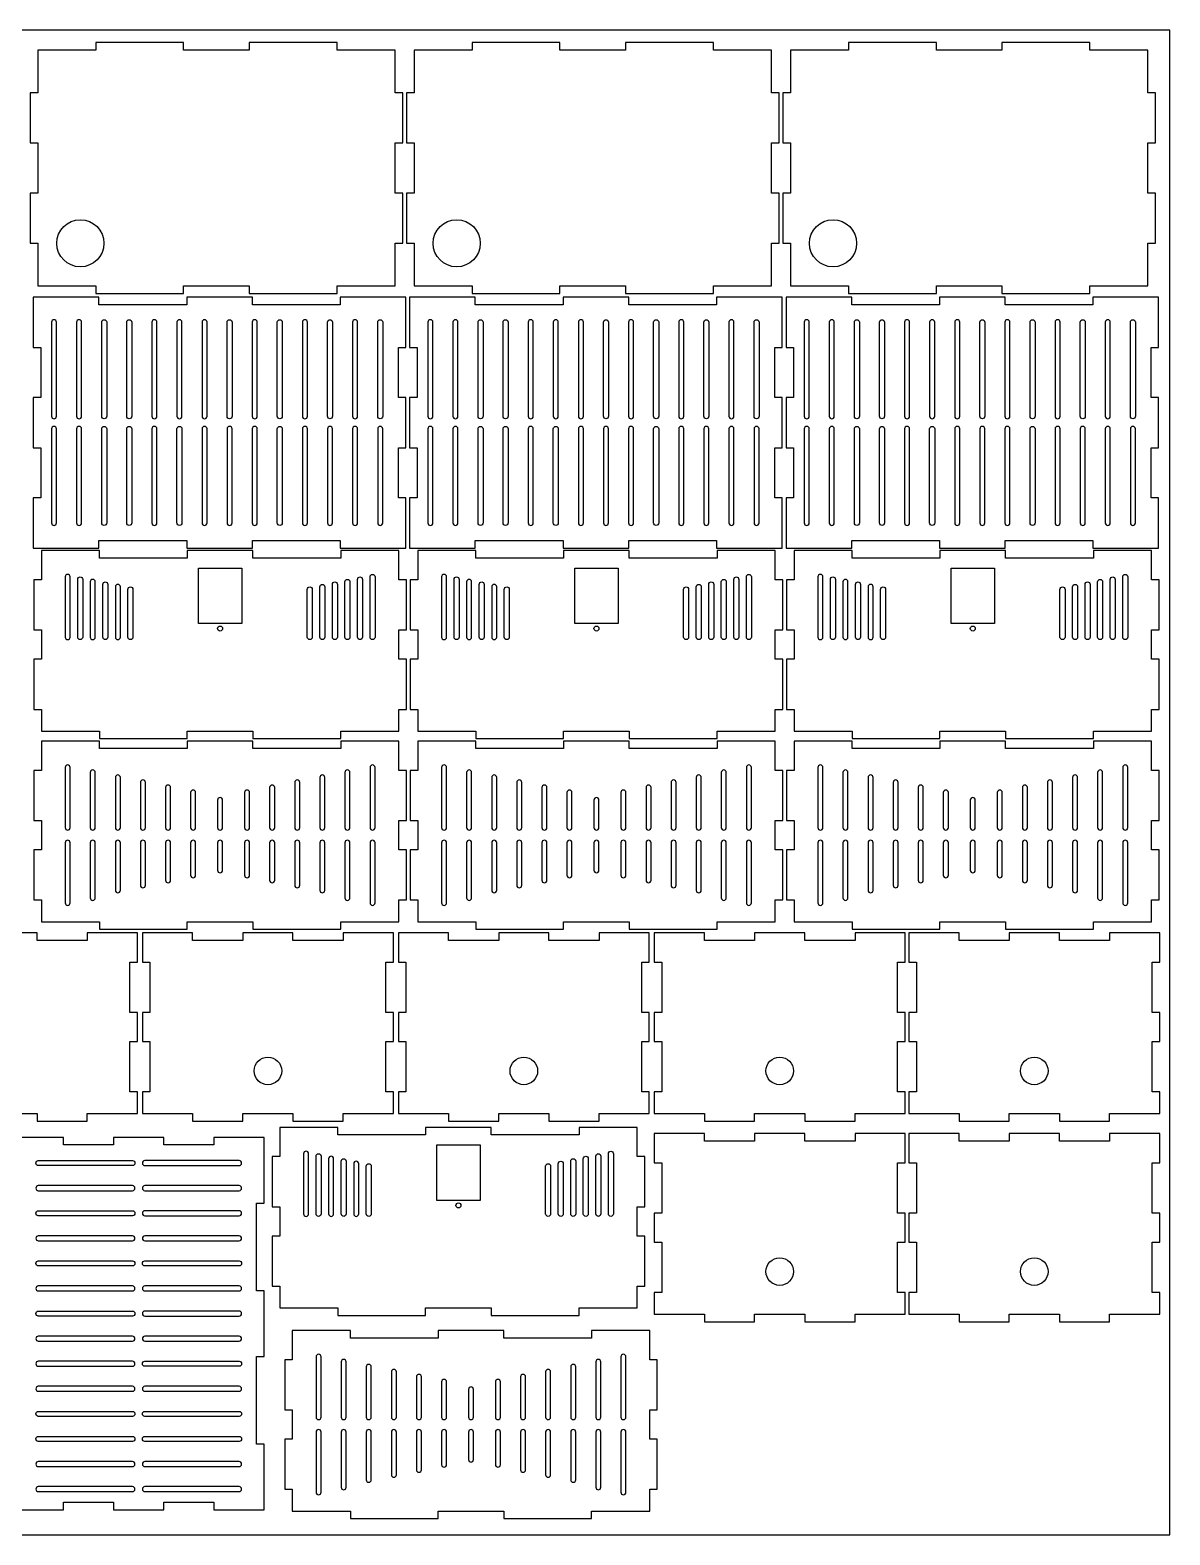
# Model space of a CAD drawing. Header units: millimetres. Extents: x 100 to 1100, y -300 to 300.
# Drawn here: x 646 to 1100, y -300 to 300 of the extents above; entities that cross this region are included whole.
import ezdxf

# ---------------------------------------------------------------- set-up
doc = ezdxf.new("R2010")
doc.units = ezdxf.units.MM
doc.layers.get('0').update_dxf_attribs({"linetype": 'CONTINUOUS'})

msp = doc.modelspace()

# ---------------------------------------------------------------- linework, layer by layer
for points in [[(100, -300), (1100, -300), (1100, 300), (100, 300)], [(733.08, 195), (768.08, 195), (768.08, 198), (791.25, 198), (791.25, 215), (794.25, 215), (794.25, 235), (791.25, 235), (791.25, 255), (794.25, 255), (794.25, 275), (791.25, 275), (791.25, 292), (768.08, 292), (768.08, 295), (733.08, 295), (733.08, 292), (706.92, 292), (706.92, 295), (671.92, 295), (671.92, 292), (648.75, 292), (648.75, 275), (645.75, 275), (645.75, 255), (648.75, 255), (648.75, 235), (645.75, 235), (645.75, 215), (648.75, 215), (648.75, 198), (671.92, 198), (671.92, 195), (706.92, 195), (706.92, 198), (733.08, 198)], [(883.08, 195), (918.08, 195), (918.08, 198), (941.25, 198), (941.25, 215), (944.25, 215), (944.25, 235), (941.25, 235), (941.25, 255), (944.25, 255), (944.25, 275), (941.25, 275), (941.25, 292), (918.08, 292), (918.08, 295), (883.08, 295), (883.08, 292), (856.92, 292), (856.92, 295), (821.92, 295), (821.92, 292), (798.75, 292), (798.75, 275), (795.75, 275), (795.75, 255), (798.75, 255), (798.75, 235), (795.75, 235), (795.75, 215), (798.75, 215), (798.75, 198), (821.92, 198), (821.92, 195), (856.92, 195), (856.92, 198), (883.08, 198)], [(1033.08, 195), (1068.08, 195), (1068.08, 198), (1091.25, 198), (1091.25, 215), (1094.25, 215), (1094.25, 235), (1091.25, 235), (1091.25, 255), (1094.25, 255), (1094.25, 275), (1091.25, 275), (1091.25, 292), (1068.08, 292), (1068.08, 295), (1033.08, 295), (1033.08, 292), (1006.92, 292), (1006.92, 295), (971.92, 295), (971.92, 292), (948.75, 292), (948.75, 275), (945.75, 275), (945.75, 255), (948.75, 255), (948.75, 235), (945.75, 235), (945.75, 215), (948.75, 215), (948.75, 198), (971.92, 198), (971.92, 195), (1006.92, 195), (1006.92, 198), (1033.08, 198)], [(708.17, 190.5), (673.17, 190.5), (673.17, 193.5), (647, 193.5), (647, 173.5), (650, 173.5), (650, 153.5), (647, 153.5), (647, 133.5), (650, 133.5), (650, 113.5), (647, 113.5), (647, 93.5), (673.17, 93.5), (673.17, 96.5), (708.17, 96.5), (708.17, 93.5), (734.33, 93.5), (734.33, 96.5), (769.33, 96.5), (769.33, 93.5), (795.5, 93.5), (795.5, 113.5), (792.5, 113.5), (792.5, 133.5), (795.5, 133.5), (795.5, 153.5), (792.5, 153.5), (792.5, 173.5), (795.5, 173.5), (795.5, 193.5), (769.33, 193.5), (769.33, 190.5), (734.33, 190.5), (734.33, 193.5), (708.17, 193.5)], [(858.17, 190.5), (823.17, 190.5), (823.17, 193.5), (797, 193.5), (797, 173.5), (800, 173.5), (800, 153.5), (797, 153.5), (797, 133.5), (800, 133.5), (800, 113.5), (797, 113.5), (797, 93.5), (823.17, 93.5), (823.17, 96.5), (858.17, 96.5), (858.17, 93.5), (884.33, 93.5), (884.33, 96.5), (919.33, 96.5), (919.33, 93.5), (945.5, 93.5), (945.5, 113.5), (942.5, 113.5), (942.5, 133.5), (945.5, 133.5), (945.5, 153.5), (942.5, 153.5), (942.5, 173.5), (945.5, 173.5), (945.5, 193.5), (919.33, 193.5), (919.33, 190.5), (884.33, 190.5), (884.33, 193.5), (858.17, 193.5)], [(1008.17, 190.5), (973.17, 190.5), (973.17, 193.5), (947, 193.5), (947, 173.5), (950, 173.5), (950, 153.5), (947, 153.5), (947, 133.5), (950, 133.5), (950, 113.5), (947, 113.5), (947, 93.5), (973.17, 93.5), (973.17, 96.5), (1008.17, 96.5), (1008.17, 93.5), (1034.33, 93.5), (1034.33, 96.5), (1069.33, 96.5), (1069.33, 93.5), (1095.5, 93.5), (1095.5, 113.5), (1092.5, 113.5), (1092.5, 133.5), (1095.5, 133.5), (1095.5, 153.5), (1092.5, 153.5), (1092.5, 173.5), (1095.5, 173.5), (1095.5, 193.5), (1069.33, 193.5), (1069.33, 190.5), (1034.33, 190.5), (1034.33, 193.5), (1008.17, 193.5)], [(792.7, 49.17), (792.7, 60.83), (795.7, 60.83), (795.7, 80.83), (792.7, 80.83), (792.7, 92.5), (769.53, 92.5), (769.53, 89.5), (734.53, 89.5), (734.53, 92.5), (708.37, 92.5), (708.37, 89.5), (673.37, 89.5), (673.37, 92.5), (650.2, 92.5), (650.2, 80.83), (647.2, 80.83), (647.2, 60.83), (650.2, 60.83), (650.2, 49.17), (647.2, 49.17), (647.2, 29.17), (650.2, 29.17), (650.2, 20.5), (673.37, 20.5), (673.37, 17.5), (708.37, 17.5), (708.37, 20.5), (734.53, 20.5), (734.53, 17.5), (769.53, 17.5), (769.53, 20.5), (792.7, 20.5), (792.7, 29.17), (795.7, 29.17), (795.7, 49.17)], [(942.7, 49.17), (942.7, 60.83), (945.7, 60.83), (945.7, 80.83), (942.7, 80.83), (942.7, 92.5), (919.53, 92.5), (919.53, 89.5), (884.53, 89.5), (884.53, 92.5), (858.37, 92.5), (858.37, 89.5), (823.37, 89.5), (823.37, 92.5), (800.2, 92.5), (800.2, 80.83), (797.2, 80.83), (797.2, 60.83), (800.2, 60.83), (800.2, 49.17), (797.2, 49.17), (797.2, 29.17), (800.2, 29.17), (800.2, 20.5), (823.37, 20.5), (823.37, 17.5), (858.37, 17.5), (858.37, 20.5), (884.53, 20.5), (884.53, 17.5), (919.53, 17.5), (919.53, 20.5), (942.7, 20.5), (942.7, 29.17), (945.7, 29.17), (945.7, 49.17)], [(1092.7, 49.17), (1092.7, 60.83), (1095.7, 60.83), (1095.7, 80.83), (1092.7, 80.83), (1092.7, 92.5), (1069.53, 92.5), (1069.53, 89.5), (1034.53, 89.5), (1034.53, 92.5), (1008.37, 92.5), (1008.37, 89.5), (973.37, 89.5), (973.37, 92.5), (950.2, 92.5), (950.2, 80.83), (947.2, 80.83), (947.2, 60.83), (950.2, 60.83), (950.2, 49.17), (947.2, 49.17), (947.2, 29.17), (950.2, 29.17), (950.2, 20.5), (973.37, 20.5), (973.37, 17.5), (1008.37, 17.5), (1008.37, 20.5), (1034.53, 20.5), (1034.53, 17.5), (1069.53, 17.5), (1069.53, 20.5), (1092.7, 20.5), (1092.7, 29.17), (1095.7, 29.17), (1095.7, 49.17)], [(730.05, 63.38), (712.85, 63.38), (712.85, 85.5), (730.05, 85.5)], [(880.05, 63.38), (862.85, 63.38), (862.85, 85.5), (880.05, 85.5)], [(1030.05, 63.38), (1012.85, 63.38), (1012.85, 85.5), (1030.05, 85.5)], [(792.7, -26.83), (792.7, -15.17), (795.7, -15.17), (795.7, 4.83), (792.7, 4.83), (792.7, 16.5), (769.53, 16.5), (769.53, 13.5), (734.53, 13.5), (734.53, 16.5), (708.37, 16.5), (708.37, 13.5), (673.37, 13.5), (673.37, 16.5), (650.2, 16.5), (650.2, 4.83), (647.2, 4.83), (647.2, -15.17), (650.2, -15.17), (650.2, -26.83), (647.2, -26.83), (647.2, -46.83), (650.2, -46.83), (650.2, -55.5), (673.37, -55.5), (673.37, -58.5), (708.37, -58.5), (708.37, -55.5), (734.53, -55.5), (734.53, -58.5), (769.53, -58.5), (769.53, -55.5), (792.7, -55.5), (792.7, -46.83), (795.7, -46.83), (795.7, -26.83)], [(942.7, -26.83), (942.7, -15.17), (945.7, -15.17), (945.7, 4.83), (942.7, 4.83), (942.7, 16.5), (919.53, 16.5), (919.53, 13.5), (884.53, 13.5), (884.53, 16.5), (858.37, 16.5), (858.37, 13.5), (823.37, 13.5), (823.37, 16.5), (800.2, 16.5), (800.2, 4.83), (797.2, 4.83), (797.2, -15.17), (800.2, -15.17), (800.2, -26.83), (797.2, -26.83), (797.2, -46.83), (800.2, -46.83), (800.2, -55.5), (823.37, -55.5), (823.37, -58.5), (858.37, -58.5), (858.37, -55.5), (884.53, -55.5), (884.53, -58.5), (919.53, -58.5), (919.53, -55.5), (942.7, -55.5), (942.7, -46.83), (945.7, -46.83), (945.7, -26.83)], [(1092.7, -26.83), (1092.7, -15.17), (1095.7, -15.17), (1095.7, 4.83), (1092.7, 4.83), (1092.7, 16.5), (1069.53, 16.5), (1069.53, 13.5), (1034.53, 13.5), (1034.53, 16.5), (1008.37, 16.5), (1008.37, 13.5), (973.37, 13.5), (973.37, 16.5), (950.2, 16.5), (950.2, 4.83), (947.2, 4.83), (947.2, -15.17), (950.2, -15.17), (950.2, -26.83), (947.2, -26.83), (947.2, -46.83), (950.2, -46.83), (950.2, -55.5), (973.37, -55.5), (973.37, -58.5), (1008.37, -58.5), (1008.37, -55.5), (1034.53, -55.5), (1034.53, -58.5), (1069.53, -58.5), (1069.53, -55.5), (1092.7, -55.5), (1092.7, -46.83), (1095.7, -46.83), (1095.7, -26.83)], [(787.5, -71.67), (790.5, -71.67), (790.5, -60), (770.5, -60), (770.5, -63), (750.5, -63), (750.5, -60), (730.5, -60), (730.5, -63), (710.5, -63), (710.5, -60), (690.5, -60), (690.5, -71.67), (693.5, -71.67), (693.5, -91.67), (690.5, -91.67), (690.5, -103.33), (693.5, -103.33), (693.5, -123.33), (690.5, -123.33), (690.5, -132), (710.5, -132), (710.5, -135), (730.5, -135), (730.5, -132), (750.5, -132), (750.5, -135), (770.5, -135), (770.5, -132), (790.5, -132), (790.5, -130), (790.5, -123.33), (787.5, -123.33), (787.5, -103.33), (790.5, -103.33), (790.5, -91.67), (787.5, -91.67)], [(889.5, -71.67), (892.5, -71.67), (892.5, -60), (872.5, -60), (872.5, -63), (852.5, -63), (852.5, -60), (832.5, -60), (832.5, -63), (812.5, -63), (812.5, -60), (792.5, -60), (792.5, -71.67), (795.5, -71.67), (795.5, -91.67), (792.5, -91.67), (792.5, -103.33), (795.5, -103.33), (795.5, -123.33), (792.5, -123.33), (792.5, -132), (812.5, -132), (812.5, -135), (832.5, -135), (832.5, -132), (852.5, -132), (852.5, -135), (872.5, -135), (872.5, -132), (892.5, -132), (892.5, -130), (892.5, -123.33), (889.5, -123.33), (889.5, -103.33), (892.5, -103.33), (892.5, -91.67), (889.5, -91.67)], [(991.5, -71.67), (994.5, -71.67), (994.5, -60), (974.5, -60), (974.5, -63), (954.5, -63), (954.5, -60), (934.5, -60), (934.5, -63), (914.5, -63), (914.5, -60), (894.5, -60), (894.5, -71.67), (897.5, -71.67), (897.5, -91.67), (894.5, -91.67), (894.5, -103.33), (897.5, -103.33), (897.5, -123.33), (894.5, -123.33), (894.5, -132), (914.5, -132), (914.5, -135), (934.5, -135), (934.5, -132), (954.5, -132), (954.5, -135), (974.5, -135), (974.5, -132), (994.5, -132), (994.5, -130), (994.5, -123.33), (991.5, -123.33), (991.5, -103.33), (994.5, -103.33), (994.5, -91.67), (991.5, -91.67)], [(1092.95, -71.67), (1095.95, -71.67), (1095.95, -60), (1075.95, -60), (1075.95, -63), (1055.95, -63), (1055.95, -60), (1035.95, -60), (1035.95, -63), (1015.95, -63), (1015.95, -60), (995.95, -60), (995.95, -71.67), (998.95, -71.67), (998.95, -91.67), (995.95, -91.67), (995.95, -103.33), (998.95, -103.33), (998.95, -123.33), (995.95, -123.33), (995.95, -132), (1015.95, -132), (1015.95, -135), (1035.95, -135), (1035.95, -132), (1055.95, -132), (1055.95, -135), (1075.95, -135), (1075.95, -132), (1095.95, -132), (1095.95, -130), (1095.95, -123.33), (1092.95, -123.33), (1092.95, -103.33), (1095.95, -103.33), (1095.95, -91.67), (1092.95, -91.67)], [(887.7, -180.83), (887.7, -169.17), (890.7, -169.17), (890.7, -149.17), (887.7, -149.17), (887.7, -137.5), (864.53, -137.5), (864.53, -140.5), (829.53, -140.5), (829.53, -137.5), (803.37, -137.5), (803.37, -140.5), (768.37, -140.5), (768.37, -137.5), (745.2, -137.5), (745.2, -149.17), (742.2, -149.17), (742.2, -169.17), (745.2, -169.17), (745.2, -180.83), (742.2, -180.83), (742.2, -200.83), (745.2, -200.83), (745.2, -209.5), (768.37, -209.5), (768.37, -212.5), (803.37, -212.5), (803.37, -209.5), (829.53, -209.5), (829.53, -212.5), (864.53, -212.5), (864.53, -209.5), (887.7, -209.5), (887.7, -200.83), (890.7, -200.83), (890.7, -180.83)], [(991.5, -151.67), (994.5, -151.67), (994.5, -140), (974.5, -140), (974.5, -143), (954.5, -143), (954.5, -140), (934.5, -140), (934.5, -143), (914.5, -143), (914.5, -140), (894.5, -140), (894.5, -151.67), (897.5, -151.67), (897.5, -171.67), (894.5, -171.67), (894.5, -183.33), (897.5, -183.33), (897.5, -203.33), (894.5, -203.33), (894.5, -212), (914.5, -212), (914.5, -215), (934.5, -215), (934.5, -212), (954.5, -212), (954.5, -215), (974.5, -215), (974.5, -212), (994.5, -212), (994.5, -210), (994.5, -203.33), (991.5, -203.33), (991.5, -183.33), (994.5, -183.33), (994.5, -171.67), (991.5, -171.67)], [(1092.95, -151.67), (1095.95, -151.67), (1095.95, -140), (1075.95, -140), (1075.95, -143), (1055.95, -143), (1055.95, -140), (1035.95, -140), (1035.95, -143), (1015.95, -143), (1015.95, -140), (995.95, -140), (995.95, -151.67), (998.95, -151.67), (998.95, -171.67), (995.95, -171.67), (995.95, -183.33), (998.95, -183.33), (998.95, -203.33), (995.95, -203.33), (995.95, -212), (1015.95, -212), (1015.95, -215), (1035.95, -215), (1035.95, -212), (1055.95, -212), (1055.95, -215), (1075.95, -215), (1075.95, -212), (1095.95, -212), (1095.95, -210), (1095.95, -203.33), (1092.95, -203.33), (1092.95, -183.33), (1095.95, -183.33), (1095.95, -171.67), (1092.95, -171.67)], [(825.05, -166.62), (807.85, -166.62), (807.85, -144.5), (825.05, -144.5)], [(892.7, -261.83), (892.7, -250.17), (895.7, -250.17), (895.7, -230.17), (892.7, -230.17), (892.7, -218.5), (869.53, -218.5), (869.53, -221.5), (834.53, -221.5), (834.53, -218.5), (808.37, -218.5), (808.37, -221.5), (773.37, -221.5), (773.37, -218.5), (750.2, -218.5), (750.2, -230.17), (747.2, -230.17), (747.2, -250.17), (750.2, -250.17), (750.2, -261.83), (747.2, -261.83), (747.2, -281.83), (750.2, -281.83), (750.2, -290.5), (773.37, -290.5), (773.37, -293.5), (808.37, -293.5), (808.37, -290.5), (834.53, -290.5), (834.53, -293.5), (869.53, -293.5), (869.53, -290.5), (892.7, -290.5), (892.7, -281.83), (895.7, -281.83), (895.7, -261.83)]]:
    msp.add_lwpolyline(points, close=True)
for points in [[(656.25, 183.5, 1), (654.25, 183.5), (654.25, 146, 1), (656.25, 146)], [(666.25, 183.5, 1), (664.25, 183.5), (664.25, 146, 1), (666.25, 146)], [(676.25, 183.5), (676.25, 146, -1), (674.25, 146), (674.25, 183.5, -1)], [(686.25, 183.5), (686.25, 146, -1), (684.25, 146), (684.25, 183.5, -1)], [(696.25, 183.5, 1), (694.25, 183.5), (694.25, 146, 1), (696.25, 146)], [(706.25, 183.5, 1), (704.25, 183.5), (704.25, 146, 1), (706.25, 146)], [(716.25, 183.5, 1), (714.25, 183.5), (714.25, 146, 1), (716.25, 146)], [(726.25, 183.5), (726.25, 146, -1), (724.25, 146), (724.25, 183.5, -1)], [(736.25, 183.5, 1), (734.25, 183.5), (734.25, 146, 1), (736.25, 146)], [(746.25, 183.5), (746.25, 146, -1), (744.25, 146), (744.25, 183.5, -1)], [(754.25, 146, 1), (756.25, 146), (756.25, 183.5, 1), (754.25, 183.5)], [(766.25, 183.5), (766.25, 146, -1), (764.25, 146), (764.25, 183.5, -1)], [(776.25, 183.5, 1), (774.25, 183.5), (774.25, 146, 1), (776.25, 146)], [(786.25, 183.5), (786.25, 146, -1), (784.25, 146), (784.25, 183.5, -1)], [(806.25, 183.5, 1), (804.25, 183.5), (804.25, 146, 1), (806.25, 146)], [(816.25, 183.5, 1), (814.25, 183.5), (814.25, 146, 1), (816.25, 146)], [(826.25, 183.5), (826.25, 146, -1), (824.25, 146), (824.25, 183.5, -1)], [(836.25, 183.5), (836.25, 146, -1), (834.25, 146), (834.25, 183.5, -1)], [(846.25, 183.5, 1), (844.25, 183.5), (844.25, 146, 1), (846.25, 146)], [(856.25, 183.5, 1), (854.25, 183.5), (854.25, 146, 1), (856.25, 146)], [(866.25, 183.5, 1), (864.25, 183.5), (864.25, 146, 1), (866.25, 146)], [(876.25, 183.5), (876.25, 146, -1), (874.25, 146), (874.25, 183.5, -1)], [(886.25, 183.5, 1), (884.25, 183.5), (884.25, 146, 1), (886.25, 146)], [(896.25, 183.5), (896.25, 146, -1), (894.25, 146), (894.25, 183.5, -1)], [(904.25, 146, 1), (906.25, 146), (906.25, 183.5, 1), (904.25, 183.5)], [(916.25, 183.5), (916.25, 146, -1), (914.25, 146), (914.25, 183.5, -1)], [(926.25, 183.5, 1), (924.25, 183.5), (924.25, 146, 1), (926.25, 146)], [(936.25, 183.5), (936.25, 146, -1), (934.25, 146), (934.25, 183.5, -1)], [(956.25, 183.5, 1), (954.25, 183.5), (954.25, 146, 1), (956.25, 146)], [(966.25, 183.5, 1), (964.25, 183.5), (964.25, 146, 1), (966.25, 146)], [(976.25, 183.5), (976.25, 146, -1), (974.25, 146), (974.25, 183.5, -1)], [(986.25, 183.5), (986.25, 146, -1), (984.25, 146), (984.25, 183.5, -1)], [(996.25, 183.5, 1), (994.25, 183.5), (994.25, 146, 1), (996.25, 146)], [(1006.25, 183.5, 1), (1004.25, 183.5), (1004.25, 146, 1), (1006.25, 146)], [(1016.25, 183.5, 1), (1014.25, 183.5), (1014.25, 146, 1), (1016.25, 146)], [(1026.25, 183.5), (1026.25, 146, -1), (1024.25, 146), (1024.25, 183.5, -1)], [(1036.25, 183.5, 1), (1034.25, 183.5), (1034.25, 146, 1), (1036.25, 146)], [(1046.25, 183.5), (1046.25, 146, -1), (1044.25, 146), (1044.25, 183.5, -1)], [(1054.25, 146, 1), (1056.25, 146), (1056.25, 183.5, 1), (1054.25, 183.5)], [(1066.25, 183.5), (1066.25, 146, -1), (1064.25, 146), (1064.25, 183.5, -1)], [(1076.25, 183.5, 1), (1074.25, 183.5), (1074.25, 146, 1), (1076.25, 146)], [(1086.25, 183.5), (1086.25, 146, -1), (1084.25, 146), (1084.25, 183.5, -1)], [(656.25, 141, 1), (654.25, 141), (654.25, 103.5, 1), (656.25, 103.5)], [(664.25, 103.5, 1), (666.25, 103.5), (666.25, 141, 1), (664.25, 141)], [(674.25, 103.5), (674.25, 141, -1), (676.25, 141), (676.25, 103.5, -1)], [(684.25, 103.5), (684.25, 141, -1), (686.25, 141), (686.25, 103.5, -1)], [(696.25, 141, 1), (694.25, 141), (694.25, 103.5, 1), (696.25, 103.5)], [(706.25, 141), (706.25, 103.5, -1), (704.25, 103.5), (704.25, 141, -1)], [(714.25, 103.5, 1), (716.25, 103.5), (716.25, 141, 1), (714.25, 141)], [(726.25, 141, 1), (724.25, 141), (724.25, 103.5, 1), (726.25, 103.5)], [(736.25, 141, 1), (734.25, 141), (734.25, 103.5, 1), (736.25, 103.5)], [(746.25, 141), (746.25, 103.5, -1), (744.25, 103.5), (744.25, 141, -1)], [(756.25, 141, 1), (754.25, 141), (754.25, 103.5, 1), (756.25, 103.5)], [(766.25, 141, 1), (764.25, 141), (764.25, 103.5, 1), (766.25, 103.5)], [(776.25, 141, 1), (774.25, 141), (774.25, 103.5, 1), (776.25, 103.5)], [(786.25, 141, 1), (784.25, 141), (784.25, 103.5, 1), (786.25, 103.5)], [(806.25, 141, 1), (804.25, 141), (804.25, 103.5, 1), (806.25, 103.5)], [(814.25, 103.5, 1), (816.25, 103.5), (816.25, 141, 1), (814.25, 141)], [(824.25, 103.5), (824.25, 141, -1), (826.25, 141), (826.25, 103.5, -1)], [(834.25, 103.5), (834.25, 141, -1), (836.25, 141), (836.25, 103.5, -1)], [(846.25, 141, 1), (844.25, 141), (844.25, 103.5, 1), (846.25, 103.5)], [(856.25, 141), (856.25, 103.5, -1), (854.25, 103.5), (854.25, 141, -1)], [(864.25, 103.5, 1), (866.25, 103.5), (866.25, 141, 1), (864.25, 141)], [(876.25, 141, 1), (874.25, 141), (874.25, 103.5, 1), (876.25, 103.5)], [(886.25, 141, 1), (884.25, 141), (884.25, 103.5, 1), (886.25, 103.5)], [(896.25, 141), (896.25, 103.5, -1), (894.25, 103.5), (894.25, 141, -1)], [(906.25, 141, 1), (904.25, 141), (904.25, 103.5, 1), (906.25, 103.5)], [(916.25, 141, 1), (914.25, 141), (914.25, 103.5, 1), (916.25, 103.5)], [(926.25, 141, 1), (924.25, 141), (924.25, 103.5, 1), (926.25, 103.5)], [(936.25, 141, 1), (934.25, 141), (934.25, 103.5, 1), (936.25, 103.5)], [(956.25, 141, 1), (954.25, 141), (954.25, 103.5, 1), (956.25, 103.5)], [(964.25, 103.5, 1), (966.25, 103.5), (966.25, 141, 1), (964.25, 141)], [(974.25, 103.5), (974.25, 141, -1), (976.25, 141), (976.25, 103.5, -1)], [(984.25, 103.5), (984.25, 141, -1), (986.25, 141), (986.25, 103.5, -1)], [(996.25, 141, 1), (994.25, 141), (994.25, 103.5, 1), (996.25, 103.5)], [(1006.25, 141), (1006.25, 103.5, -1), (1004.25, 103.5), (1004.25, 141, -1)], [(1014.25, 103.5, 1), (1016.25, 103.5), (1016.25, 141, 1), (1014.25, 141)], [(1026.25, 141, 1), (1024.25, 141), (1024.25, 103.5, 1), (1026.25, 103.5)], [(1036.25, 141, 1), (1034.25, 141), (1034.25, 103.5, 1), (1036.25, 103.5)], [(1046.25, 141), (1046.25, 103.5, -1), (1044.25, 103.5), (1044.25, 141, -1)], [(1056.25, 141, 1), (1054.25, 141), (1054.25, 103.5, 1), (1056.25, 103.5)], [(1066.25, 141, 1), (1064.25, 141), (1064.25, 103.5, 1), (1066.25, 103.5)], [(1076.25, 141, 1), (1074.25, 141), (1074.25, 103.5, 1), (1076.25, 103.5)], [(1086.25, 141, 1), (1084.25, 141), (1084.25, 103.5, 1), (1086.25, 103.5)], [(659.7, 58, 1), (661.7, 58), (661.7, 82, 1), (659.7, 82)], [(664.7, 58), (664.7, 81, -1), (666.7, 81), (666.7, 58, -1)], [(669.7, 58, 1), (671.7, 58), (671.7, 80, 1), (669.7, 80)], [(674.7, 58), (674.7, 79, -1), (676.7, 79), (676.7, 58, -1)], [(679.7, 58, 1), (681.7, 58), (681.7, 78, 1), (679.7, 78)], [(684.7, 58), (684.7, 77, -1), (686.7, 77), (686.7, 58, -1)], [(756.2, 58), (756.2, 77, -1), (758.2, 77), (758.2, 58, -1)], [(763.2, 78), (763.2, 58, -1), (761.2, 58), (761.2, 78, -1)], [(766.2, 58), (766.2, 79, -1), (768.2, 79), (768.2, 58, -1)], [(771.2, 58), (771.2, 80, -1), (773.2, 80), (773.2, 58, -1)], [(778.2, 81), (778.2, 58, -1), (776.2, 58), (776.2, 81, -1)], [(783.2, 82), (783.2, 58, -1), (781.2, 58), (781.2, 82, -1)], [(809.7, 58, 1), (811.7, 58), (811.7, 82, 1), (809.7, 82)], [(814.7, 58), (814.7, 81, -1), (816.7, 81), (816.7, 58, -1)], [(819.7, 58, 1), (821.7, 58), (821.7, 80, 1), (819.7, 80)], [(824.7, 58), (824.7, 79, -1), (826.7, 79), (826.7, 58, -1)], [(829.7, 58, 1), (831.7, 58), (831.7, 78, 1), (829.7, 78)], [(834.7, 58), (834.7, 77, -1), (836.7, 77), (836.7, 58, -1)], [(906.2, 58), (906.2, 77, -1), (908.2, 77), (908.2, 58, -1)], [(913.2, 78), (913.2, 58, -1), (911.2, 58), (911.2, 78, -1)], [(916.2, 58), (916.2, 79, -1), (918.2, 79), (918.2, 58, -1)], [(921.2, 58), (921.2, 80, -1), (923.2, 80), (923.2, 58, -1)], [(928.2, 81), (928.2, 58, -1), (926.2, 58), (926.2, 81, -1)], [(933.2, 82), (933.2, 58, -1), (931.2, 58), (931.2, 82, -1)], [(959.7, 58, 1), (961.7, 58), (961.7, 82, 1), (959.7, 82)], [(964.7, 58), (964.7, 81, -1), (966.7, 81), (966.7, 58, -1)], [(969.7, 58, 1), (971.7, 58), (971.7, 80, 1), (969.7, 80)], [(974.7, 58), (974.7, 79, -1), (976.7, 79), (976.7, 58, -1)], [(979.7, 58, 1), (981.7, 58), (981.7, 78, 1), (979.7, 78)], [(984.7, 58), (984.7, 77, -1), (986.7, 77), (986.7, 58, -1)], [(1056.2, 58), (1056.2, 77, -1), (1058.2, 77), (1058.2, 58, -1)], [(1063.2, 78), (1063.2, 58, -1), (1061.2, 58), (1061.2, 78, -1)], [(1066.2, 58), (1066.2, 79, -1), (1068.2, 79), (1068.2, 58, -1)], [(1071.2, 58), (1071.2, 80, -1), (1073.2, 80), (1073.2, 58, -1)], [(1078.2, 81), (1078.2, 58, -1), (1076.2, 58), (1076.2, 81, -1)], [(1083.2, 82), (1083.2, 58, -1), (1081.2, 58), (1081.2, 82, -1)], [(659.7, -18, 1), (661.7, -18), (661.7, 6, 1), (659.7, 6)], [(783.2, 6, 1), (781.2, 6), (781.2, -18, 1), (783.2, -18)], [(809.7, -18, 1), (811.7, -18), (811.7, 6, 1), (809.7, 6)], [(933.2, 6, 1), (931.2, 6), (931.2, -18, 1), (933.2, -18)], [(959.7, -18, 1), (961.7, -18), (961.7, 6, 1), (959.7, 6)], [(1083.2, 6, 1), (1081.2, 6), (1081.2, -18, 1), (1083.2, -18)], [(669.7, -18, 1), (671.7, -18), (671.7, 4, 1), (669.7, 4)], [(679.7, -18, 1), (681.7, -18), (681.7, 2, 1), (679.7, 2)], [(689.7, -18, 1), (691.7, -18), (691.7, 0, 1), (689.7, 0)], [(751.2, -18, 1), (753.2, -18), (753.2, 0, 1), (751.2, 0)], [(763.2, 2, 1), (761.2, 2), (761.2, -18, 1), (763.2, -18)], [(771.2, -18, 1), (773.2, -18), (773.2, 4, 1), (771.2, 4)], [(819.7, -18, 1), (821.7, -18), (821.7, 4, 1), (819.7, 4)], [(829.7, -18, 1), (831.7, -18), (831.7, 2, 1), (829.7, 2)], [(839.7, -18, 1), (841.7, -18), (841.7, 0, 1), (839.7, 0)], [(901.2, -18, 1), (903.2, -18), (903.2, 0, 1), (901.2, 0)], [(913.2, 2, 1), (911.2, 2), (911.2, -18, 1), (913.2, -18)], [(921.2, -18, 1), (923.2, -18), (923.2, 4, 1), (921.2, 4)], [(969.7, -18, 1), (971.7, -18), (971.7, 4, 1), (969.7, 4)], [(979.7, -18, 1), (981.7, -18), (981.7, 2, 1), (979.7, 2)], [(989.7, -18, 1), (991.7, -18), (991.7, 0, 1), (989.7, 0)], [(1051.2, -18, 1), (1053.2, -18), (1053.2, 0, 1), (1051.2, 0)], [(1063.2, 2, 1), (1061.2, 2), (1061.2, -18, 1), (1063.2, -18)], [(1071.2, -18, 1), (1073.2, -18), (1073.2, 4, 1), (1071.2, 4)], [(699.7, -18, 1), (701.7, -18), (701.7, -2, 1), (699.7, -2)], [(709.7, -18, 1), (711.7, -18), (711.7, -4, 1), (709.7, -4)], [(720.45, -18, 1), (722.45, -18), (722.45, -7, 1), (720.45, -7)], [(731.2, -18, 1), (733.2, -18), (733.2, -4, 1), (731.2, -4)], [(741.2, -18, 1), (743.2, -18), (743.2, -2, 1), (741.2, -2)], [(849.7, -18, 1), (851.7, -18), (851.7, -2, 1), (849.7, -2)], [(859.7, -18, 1), (861.7, -18), (861.7, -4, 1), (859.7, -4)], [(870.45, -18, 1), (872.45, -18), (872.45, -7, 1), (870.45, -7)], [(881.2, -18, 1), (883.2, -18), (883.2, -4, 1), (881.2, -4)], [(891.2, -18, 1), (893.2, -18), (893.2, -2, 1), (891.2, -2)], [(999.7, -18, 1), (1001.7, -18), (1001.7, -2, 1), (999.7, -2)], [(1009.7, -18, 1), (1011.7, -18), (1011.7, -4, 1), (1009.7, -4)], [(1020.45, -18, 1), (1022.45, -18), (1022.45, -7, 1), (1020.45, -7)], [(1031.2, -18, 1), (1033.2, -18), (1033.2, -4, 1), (1031.2, -4)], [(1041.2, -18, 1), (1043.2, -18), (1043.2, -2, 1), (1041.2, -2)], [(659.7, -48, 1), (661.7, -48), (661.7, -24, 1), (659.7, -24)], [(669.7, -46, 1), (671.7, -46), (671.7, -24, 1), (669.7, -24)], [(679.7, -43, 1), (681.7, -43), (681.7, -24, 1), (679.7, -24)], [(689.7, -41, 1), (691.7, -41), (691.7, -24, 1), (689.7, -24)], [(699.7, -39, 1), (701.7, -39), (701.7, -24, 1), (699.7, -24)], [(709.7, -37, 1), (711.7, -37), (711.7, -24, 1), (709.7, -24)], [(720.45, -35, 1), (722.45, -35), (722.45, -24, 1), (720.45, -24)], [(731.2, -37, 1), (733.2, -37), (733.2, -24, 1), (731.2, -24)], [(741.2, -39, 1), (743.2, -39), (743.2, -24, 1), (741.2, -24)], [(753.2, -24, 1), (751.2, -24), (751.2, -41, 1), (753.2, -41)], [(761.2, -43, 1), (763.2, -43), (763.2, -24, 1), (761.2, -24)], [(771.2, -46, 1), (773.2, -46), (773.2, -24, 1), (771.2, -24)], [(781.2, -48, 1), (783.2, -48), (783.2, -24, 1), (781.2, -24)], [(809.7, -48, 1), (811.7, -48), (811.7, -24, 1), (809.7, -24)], [(819.7, -46, 1), (821.7, -46), (821.7, -24, 1), (819.7, -24)], [(829.7, -43, 1), (831.7, -43), (831.7, -24, 1), (829.7, -24)], [(839.7, -41, 1), (841.7, -41), (841.7, -24, 1), (839.7, -24)], [(849.7, -39, 1), (851.7, -39), (851.7, -24, 1), (849.7, -24)], [(859.7, -37, 1), (861.7, -37), (861.7, -24, 1), (859.7, -24)], [(870.45, -35, 1), (872.45, -35), (872.45, -24, 1), (870.45, -24)], [(881.2, -37, 1), (883.2, -37), (883.2, -24, 1), (881.2, -24)], [(891.2, -39, 1), (893.2, -39), (893.2, -24, 1), (891.2, -24)], [(903.2, -24, 1), (901.2, -24), (901.2, -41, 1), (903.2, -41)], [(911.2, -43, 1), (913.2, -43), (913.2, -24, 1), (911.2, -24)], [(921.2, -46, 1), (923.2, -46), (923.2, -24, 1), (921.2, -24)], [(931.2, -48, 1), (933.2, -48), (933.2, -24, 1), (931.2, -24)], [(959.7, -48, 1), (961.7, -48), (961.7, -24, 1), (959.7, -24)], [(969.7, -46, 1), (971.7, -46), (971.7, -24, 1), (969.7, -24)], [(979.7, -43, 1), (981.7, -43), (981.7, -24, 1), (979.7, -24)], [(989.7, -41, 1), (991.7, -41), (991.7, -24, 1), (989.7, -24)], [(999.7, -39, 1), (1001.7, -39), (1001.7, -24, 1), (999.7, -24)], [(1009.7, -37, 1), (1011.7, -37), (1011.7, -24, 1), (1009.7, -24)], [(1020.45, -35, 1), (1022.45, -35), (1022.45, -24, 1), (1020.45, -24)], [(1031.2, -37, 1), (1033.2, -37), (1033.2, -24, 1), (1031.2, -24)], [(1041.2, -39, 1), (1043.2, -39), (1043.2, -24, 1), (1041.2, -24)], [(1053.2, -24, 1), (1051.2, -24), (1051.2, -41, 1), (1053.2, -41)], [(1061.2, -43, 1), (1063.2, -43), (1063.2, -24, 1), (1061.2, -24)], [(1071.2, -46, 1), (1073.2, -46), (1073.2, -24, 1), (1071.2, -24)], [(1081.2, -48, 1), (1083.2, -48), (1083.2, -24, 1), (1081.2, -24)], [(754.7, -172, 1), (756.7, -172), (756.7, -148, 1), (754.7, -148)], [(759.7, -172), (759.7, -149, -1), (761.7, -149), (761.7, -172, -1)], [(764.7, -172, 1), (766.7, -172), (766.7, -150, 1), (764.7, -150)], [(769.7, -172), (769.7, -151, -1), (771.7, -151), (771.7, -172, -1)], [(861.2, -172), (861.2, -151, -1), (863.2, -151), (863.2, -172, -1)], [(866.2, -172), (866.2, -150, -1), (868.2, -150), (868.2, -172, -1)], [(873.2, -149), (873.2, -172, -1), (871.2, -172), (871.2, -149, -1)], [(878.2, -148), (878.2, -172, -1), (876.2, -172), (876.2, -148, -1)], [(649, -150.75), (686.5, -150.75, -1), (686.5, -152.75), (649, -152.75, -1)], [(691.5, -150.75, 1), (691.5, -152.75), (729, -152.75, 1), (729, -150.75)], [(774.7, -172, 1), (776.7, -172), (776.7, -152, 1), (774.7, -152)], [(779.7, -172), (779.7, -153, -1), (781.7, -153), (781.7, -172, -1)], [(851.2, -172), (851.2, -153, -1), (853.2, -153), (853.2, -172, -1)], [(858.2, -152), (858.2, -172, -1), (856.2, -172), (856.2, -152, -1)], [(649, -160.75, 1), (649, -162.75), (686.5, -162.75, 1), (686.5, -160.75)], [(691.5, -160.75, 1), (691.5, -162.75), (729, -162.75, 1), (729, -160.75)], [(649, -170.75), (686.5, -170.75, -1), (686.5, -172.75), (649, -172.75, -1)], [(691.5, -170.75, 1), (691.5, -172.75), (729, -172.75, 1), (729, -170.75)], [(686.5, -182.75, 1), (686.5, -180.75), (649, -180.75, 1), (649, -182.75)], [(691.5, -180.75, 1), (691.5, -182.75), (729, -182.75, 1), (729, -180.75)], [(649, -190.75), (686.5, -190.75, -1), (686.5, -192.75), (649, -192.75, -1)], [(691.5, -190.75), (729, -190.75, -1), (729, -192.75), (691.5, -192.75, -1)], [(649, -200.75, 1), (649, -202.75), (686.5, -202.75, 1), (686.5, -200.75)], [(691.5, -200.75, 1), (691.5, -202.75), (729, -202.75, 1), (729, -200.75)], [(649, -210.75), (686.5, -210.75, -1), (686.5, -212.75), (649, -212.75, -1)], [(691.5, -210.75, 1), (691.5, -212.75), (729, -212.75, 1), (729, -210.75)], [(649, -220.75, 1), (649, -222.75), (686.5, -222.75, 1), (686.5, -220.75)], [(729, -222.75, 1), (729, -220.75), (691.5, -220.75, 1), (691.5, -222.75)], [(759.7, -253, 1), (761.7, -253), (761.7, -229, 1), (759.7, -229)], [(883.2, -229, 1), (881.2, -229), (881.2, -253, 1), (883.2, -253)], [(649, -230.75, 1), (649, -232.75), (686.5, -232.75, 1), (686.5, -230.75)], [(691.5, -230.75), (729, -230.75, -1), (729, -232.75), (691.5, -232.75, -1)], [(769.7, -253, 1), (771.7, -253), (771.7, -231, 1), (769.7, -231)], [(779.7, -253, 1), (781.7, -253), (781.7, -233, 1), (779.7, -233)], [(789.7, -253, 1), (791.7, -253), (791.7, -235, 1), (789.7, -235)], [(851.2, -253, 1), (853.2, -253), (853.2, -235, 1), (851.2, -235)], [(863.2, -233, 1), (861.2, -233), (861.2, -253, 1), (863.2, -253)], [(871.2, -253, 1), (873.2, -253), (873.2, -231, 1), (871.2, -231)], [(799.7, -253, 1), (801.7, -253), (801.7, -237, 1), (799.7, -237)], [(809.7, -253, 1), (811.7, -253), (811.7, -239, 1), (809.7, -239)], [(831.2, -253, 1), (833.2, -253), (833.2, -239, 1), (831.2, -239)], [(841.2, -253, 1), (843.2, -253), (843.2, -237, 1), (841.2, -237)], [(649, -240.75, 1), (649, -242.75), (686.5, -242.75, 1), (686.5, -240.75)], [(691.5, -240.75, 1), (691.5, -242.75), (729, -242.75, 1), (729, -240.75)], [(820.45, -253, 1), (822.45, -253), (822.45, -242, 1), (820.45, -242)], [(649, -250.75), (686.5, -250.75, -1), (686.5, -252.75), (649, -252.75, -1)], [(729, -252.75), (691.5, -252.75, -1), (691.5, -250.75), (729, -250.75, -1)], [(759.7, -283, 1), (761.7, -283), (761.7, -259, 1), (759.7, -259)], [(769.7, -281, 1), (771.7, -281), (771.7, -259, 1), (769.7, -259)], [(779.7, -278, 1), (781.7, -278), (781.7, -259, 1), (779.7, -259)], [(789.7, -276, 1), (791.7, -276), (791.7, -259, 1), (789.7, -259)], [(799.7, -274, 1), (801.7, -274), (801.7, -259, 1), (799.7, -259)], [(809.7, -272, 1), (811.7, -272), (811.7, -259, 1), (809.7, -259)], [(820.45, -270, 1), (822.45, -270), (822.45, -259, 1), (820.45, -259)], [(831.2, -272, 1), (833.2, -272), (833.2, -259, 1), (831.2, -259)], [(841.2, -274, 1), (843.2, -274), (843.2, -259, 1), (841.2, -259)], [(853.2, -259, 1), (851.2, -259), (851.2, -276, 1), (853.2, -276)], [(861.2, -278, 1), (863.2, -278), (863.2, -259, 1), (861.2, -259)], [(871.2, -281, 1), (873.2, -281), (873.2, -259, 1), (871.2, -259)], [(881.2, -283, 1), (883.2, -283), (883.2, -259, 1), (881.2, -259)], [(649, -260.75), (686.5, -260.75, -1), (686.5, -262.75), (649, -262.75, -1)], [(729, -262.75), (691.5, -262.75, -1), (691.5, -260.75), (729, -260.75, -1)], [(649, -270.75, 1), (649, -272.75), (686.5, -272.75, 1), (686.5, -270.75)], [(729, -272.75, 1), (729, -270.75), (691.5, -270.75, 1), (691.5, -272.75)], [(649, -280.75, 1), (649, -282.75), (686.5, -282.75, 1), (686.5, -280.75)], [(691.5, -280.75, 1), (691.5, -282.75), (729, -282.75, 1), (729, -280.75)]]:
    msp.add_lwpolyline(points, format="xyb", close=True)
for points in [[(628.5, -132), (648.5, -132), (648.5, -135), (668.5, -135), (668.5, -132), (688.5, -132), (688.5, -130), (688.5, -123.33), (685.5, -123.33), (685.5, -103.33), (688.5, -103.33), (688.5, -91.67), (685.5, -91.67), (685.5, -71.67), (688.5, -71.67), (688.5, -60), (668.5, -60), (668.5, -63), (648.5, -63), (648.5, -60), (628.5, -60)], [(639, -290), (659, -290), (659, -287), (679, -287), (679, -290), (699, -290), (699, -287), (719, -287), (719, -290), (739, -290), (739, -263.83), (736, -263.83), (736, -228.83), (739, -228.83), (739, -202.67), (736, -202.67), (736, -167.67), (739, -167.67), (739, -141.5), (719, -141.5), (719, -144.5), (699, -144.5), (699, -141.5), (679, -141.5), (679, -144.5), (659, -144.5), (659, -141.5), (639, -141.5)]]:
    msp.add_lwpolyline(points)
for centre, radius in [((665.75, 215), 9.4), ((815.75, 215), 9.4), ((965.75, 215), 9.4), ((721.45, 61.38), 1), ((871.45, 61.38), 1), ((1021.45, 61.38), 1), ((740.5, -115), 5.5), ((842.5, -115), 5.5), ((944.5, -115), 5.5), ((1045.95, -115), 5.5), ((816.45, -168.62), 1), ((944.5, -195), 5.5), ((1045.95, -195), 5.5)]:
    msp.add_circle(centre, radius)

doc.saveas('drawing.dxf')
